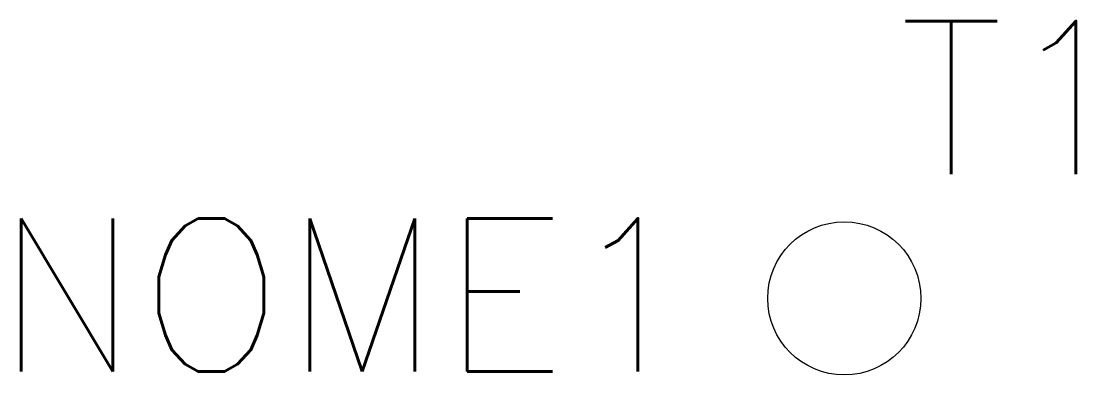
# Model space of a CAD drawing. Extents: x 239.2 to 253, y 204 to 208.6.
import ezdxf
from ezdxf.enums import TextEntityAlignment as Align

# ---------------------------------------------------------------- set-up
doc = ezdxf.new("R2010")
doc.units = 0
doc.header["$MEASUREMENT"] = 0
doc.layers.get('0').update_dxf_attribs({"linetype": 'CONTINUOUS'})
doc.styles.add('ROMANS', font='romans')

msp = doc.modelspace()

# ---------------------------------------------------------------- linework, layer by layer
msp.add_circle((250, 205), 1)

# ---------------------------------------------------------------- texts
at = {"style": 'ROMANS', "flags": 4}
msp.add_attdef('T1', text='T1', height=2, dxfattribs=at).set_placement((250.712, 207.621), align=Align.MIDDLE_LEFT)
msp.add_attdef('NOME1', text='NOME', height=2, dxfattribs=at).set_placement((248.075, 205.043), align=Align.MIDDLE_RIGHT)

doc.saveas('drawing.dxf')
